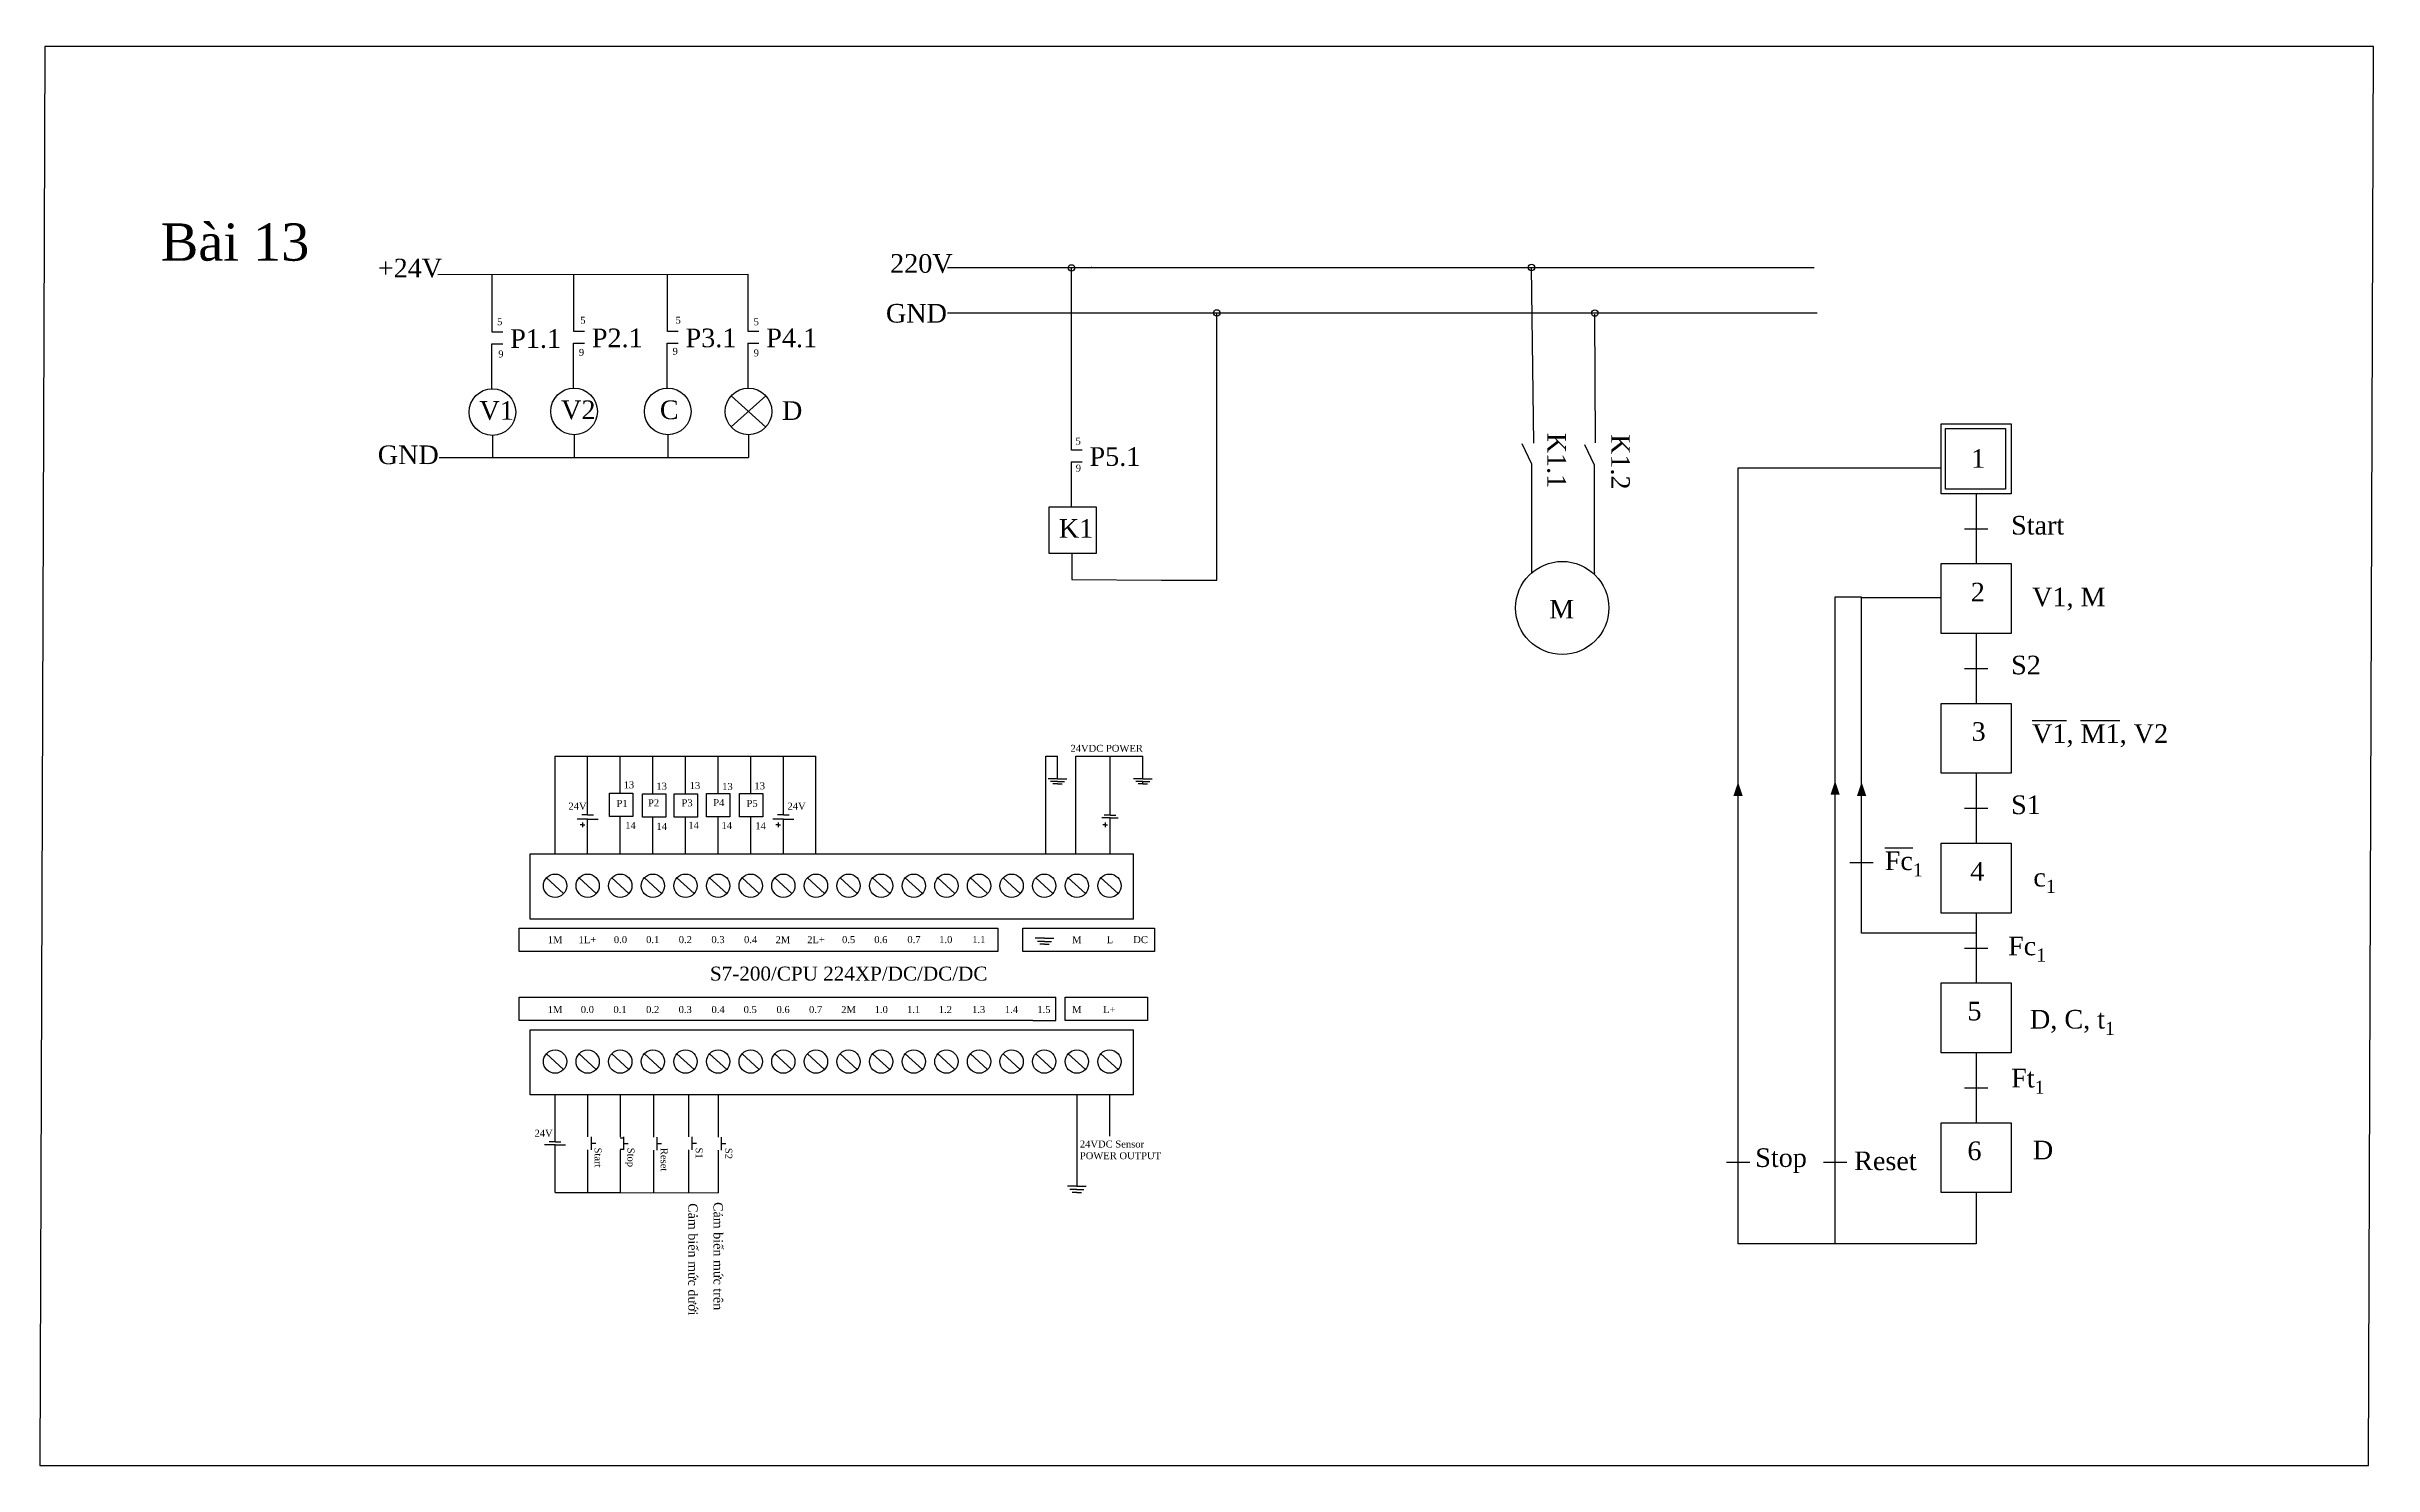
# Model space of a CAD drawing. Header units: inches. Extents: x -2563 to -558, y -1683 to -461.
# Drawn here: x -1560 to -561, y -1683 to -1074 of the extents above; entities that cross this region are included whole.
import ezdxf

# ---------------------------------------------------------------- set-up
doc = ezdxf.new("R2010")
doc.units = ezdxf.units.IN
doc.header["$MEASUREMENT"] = 0
doc.layers.add('PDF_Geometry', color=7, linetype='Continuous')

msp = doc.modelspace()

# ---------------------------------------------------------------- linework, layer by layer
for p, q in [((-1173.32, -1168.49), (-801.21, -1168.49)), ((-1120.12, -1222.23), (-1120.12, -1168.49)), ((-921.63, -1243.92), (-922.68, -1168.49)), ((-1392.07, -1171.44), (-1258.89, -1171.3)), ((-1368.82, -1196.29), (-1368.82, -1171.59)), ((-1333.76, -1196), (-1333.76, -1171.3)), ((-1293.54, -1196), (-1293.54, -1171.3)), ((-1258.89, -1196), (-1258.89, -1171.3)), ((-1173.37, -1187.99), (-800.06, -1187.99)), ((-1057.68, -1302.75), (-1057.68, -1187.99)), ((-895.17, -1243.77), (-895.49, -1188.43)), ((-1364.23, -1196.29), (-1368.82, -1196.29)), ((-1329.18, -1196), (-1333.76, -1196)), ((-1288.96, -1196), (-1293.54, -1196)), ((-1254.31, -1196), (-1258.89, -1196)), ((-1368.9, -1201.19), (-1364.24, -1201.19)), ((-1368.85, -1220.49), (-1368.85, -1201.19)), ((-1333.84, -1200.9), (-1329.18, -1200.9)), ((-1333.79, -1220.19), (-1333.79, -1200.9)), ((-1293.62, -1200.9), (-1288.96, -1200.9)), ((-1293.58, -1220.19), (-1293.58, -1200.9)), ((-1258.97, -1200.9), (-1254.31, -1200.9)), ((-1258.92, -1220.19), (-1258.92, -1200.9)), ((-1251.26, -1223.58), (-1266.22, -1236.89)), ((-1266.16, -1223.51), (-1251.33, -1236.96)), ((-1120.12, -1246.93), (-1120.12, -1222.23)), ((-1368.62, -1240.59), (-1368.62, -1250.35)), ((-1333.56, -1240.29), (-1333.56, -1250.06)), ((-1293.35, -1240.29), (-1293.35, -1250.06)), ((-1258.69, -1240.29), (-1258.69, -1250.06)), ((-1115.54, -1246.93), (-1120.12, -1246.93)), ((-922.43, -1252.88), (-926.58, -1244.1)), ((-895.51, -1253.33), (-899.66, -1244.54)), ((-1391.54, -1250.06), (-1258.69, -1250.06)), ((-1120.2, -1251.83), (-1115.54, -1251.83)), ((-1120.15, -1271.12), (-1120.15, -1251.83)), ((-922.43, -1299.55), (-922.43, -1252.88)), ((-895.51, -1300), (-895.51, -1253.33)), ((-833.95, -1587.61), (-833.95, -1254.52)), ((-833.95, -1254.52), (-746.76, -1254.52)), ((-731.76, -1265.6), (-731.76, -1295.6)), ((-736.76, -1280.6), (-726.76, -1280.6)), ((-1119.92, -1291.22), (-1119.89, -1302.41)), ((-731.76, -1295.6), (-731.76, -1295.6)), ((-1119.89, -1302.41), (-1081.48, -1302.75)), ((-1081.48, -1302.75), (-1057.68, -1302.75)), ((-792.28, -1587.61), (-792.28, -1309.86)), ((-792.28, -1309.86), (-780.91, -1309.86)), ((-780.91, -1317.95), (-780.91, -1310.11)), ((-780.91, -1310.11), (-746.76, -1310.11)), ((-780.91, -1454.26), (-780.91, -1317.95)), ((-731.76, -1325.6), (-731.76, -1355.6)), ((-736.76, -1340.6), (-726.76, -1340.6)), ((-731.76, -1355.6), (-731.76, -1355.6)), ((-1341.78, -1420.15), (-1341.78, -1378.28)), ((-1341.78, -1381.39), (-1341.78, -1378.28)), ((-1341.78, -1378.28), (-1229.78, -1378.28)), ((-1327.78, -1403.39), (-1327.78, -1378.28)), ((-1313.78, -1394.22), (-1313.78, -1378.28)), ((-1299.78, -1394.48), (-1299.78, -1378.28)), ((-1285.78, -1394.48), (-1285.78, -1378.28)), ((-1271.78, -1394.22), (-1271.78, -1378.28)), ((-1257.78, -1394.22), (-1257.78, -1378.28)), ((-1243.78, -1403.39), (-1243.78, -1378.28)), ((-1229.78, -1420.15), (-1229.78, -1378.28)), ((-1131.11, -1420.15), (-1131.11, -1378.28)), ((-1131.11, -1378.28), (-1126.11, -1378.28)), ((-1126.11, -1387.94), (-1126.11, -1378.28)), ((-1118.22, -1420.15), (-1118.22, -1378.28)), ((-1118.22, -1378.28), (-1089.5, -1378.28)), ((-1103.53, -1403.61), (-1103.53, -1378.28)), ((-1089.5, -1387.94), (-1089.5, -1378.28)), ((-1126.11, -1387.94), (-1130.11, -1387.94)), ((-1126.11, -1387.94), (-1122.11, -1387.94)), ((-1089.5, -1387.94), (-1093.5, -1387.94)), ((-1089.5, -1387.94), (-1085.5, -1387.94)), ((-731.76, -1385.6), (-731.76, -1415.6)), ((-1126.11, -1389.14), (-1129.11, -1389.14)), ((-1126.11, -1390.15), (-1128.11, -1390.15)), ((-1126.11, -1389.14), (-1123.11, -1389.14)), ((-1126.11, -1390.15), (-1124.11, -1390.15)), ((-1089.5, -1389.14), (-1092.5, -1389.14)), ((-1089.5, -1390.15), (-1091.5, -1390.15)), ((-1089.5, -1390.15), (-1089.5, -1389.14)), ((-1089.5, -1389.14), (-1086.5, -1389.14)), ((-1089.5, -1390.15), (-1087.5, -1390.15)), ((-1327.78, -1405.33), (-1332.28, -1405.33)), ((-1330.01, -1407.73), (-1331.01, -1407.73)), ((-1327.78, -1403.39), (-1330.28, -1403.39)), ((-1330.01, -1406.73), (-1330.01, -1408.73)), ((-1330.01, -1407.73), (-1329.01, -1407.73)), ((-1327.78, -1403.39), (-1325.28, -1403.39)), ((-1327.78, -1420.15), (-1327.78, -1405.33)), ((-1327.78, -1405.33), (-1323.28, -1405.33)), ((-1313.78, -1420.15), (-1313.78, -1404.22)), ((-1299.78, -1420.15), (-1299.78, -1404.47)), ((-1285.78, -1420.15), (-1285.78, -1404.47)), ((-1271.78, -1420.15), (-1271.78, -1404.21)), ((-1257.78, -1420.15), (-1257.78, -1404.21)), ((-1243.78, -1405.33), (-1248.28, -1405.33)), ((-1246.01, -1407.73), (-1247.01, -1407.73)), ((-1243.78, -1403.39), (-1246.28, -1403.39)), ((-1246.01, -1406.73), (-1246.01, -1408.73)), ((-1246.01, -1407.73), (-1245.01, -1407.73)), ((-1243.78, -1403.39), (-1241.28, -1403.39)), ((-1243.78, -1420.15), (-1243.78, -1405.33)), ((-1243.78, -1405.33), (-1239.28, -1405.33)), ((-1103.53, -1404.71), (-1107.03, -1404.71)), ((-1105.6, -1407.73), (-1106.6, -1407.73)), ((-1103.53, -1403.61), (-1106.03, -1403.61)), ((-1105.6, -1406.73), (-1105.6, -1408.73)), ((-1105.6, -1407.73), (-1104.6, -1407.73)), ((-1103.53, -1403.61), (-1101.03, -1403.61)), ((-1103.53, -1420.15), (-1103.53, -1404.71)), ((-1103.53, -1404.71), (-1100.03, -1404.71)), ((-736.76, -1400.6), (-726.76, -1400.6)), ((-731.76, -1415.6), (-731.76, -1415.6)), ((-1352.52, -1448.15), (-1352.52, -1420.15)), ((-1093.43, -1448.15), (-1093.43, -1420.15)), ((-785.91, -1423.91), (-775.91, -1423.91)), ((-1345.45, -1430.46), (-1338.1, -1437.25)), ((-1331.45, -1430.46), (-1324.1, -1437.25)), ((-1317.45, -1430.46), (-1310.1, -1437.25)), ((-1303.45, -1430.46), (-1296.1, -1437.25)), ((-1289.45, -1430.46), (-1282.1, -1437.25)), ((-1275.45, -1430.46), (-1268.1, -1437.25)), ((-1261.45, -1430.46), (-1254.1, -1437.25)), ((-1247.45, -1430.46), (-1240.1, -1437.25)), ((-1233.45, -1430.46), (-1226.1, -1437.25)), ((-1219.45, -1430.46), (-1212.1, -1437.25)), ((-1205.45, -1430.46), (-1198.1, -1437.25)), ((-1191.45, -1430.46), (-1184.1, -1437.25)), ((-1177.45, -1430.46), (-1170.1, -1437.25)), ((-1163.45, -1430.46), (-1156.1, -1437.25)), ((-1149.45, -1430.46), (-1142.1, -1437.25)), ((-1135.45, -1430.46), (-1128.1, -1437.25)), ((-1121.45, -1430.46), (-1114.1, -1437.25)), ((-1107.45, -1430.46), (-1100.1, -1437.25)), ((-731.76, -1445.6), (-731.76, -1475.6)), ((-1357.19, -1462.15), (-1357.19, -1452.15)), ((-1131.65, -1456.33), (-1135.65, -1456.33)), ((-1131.65, -1457.78), (-1134.65, -1457.78)), ((-1131.65, -1456.33), (-1127.65, -1456.33)), ((-1131.65, -1457.78), (-1128.65, -1457.78)), ((-731.76, -1454.26), (-780.91, -1454.26)), ((-1131.65, -1458.98), (-1133.65, -1458.99)), ((-1131.65, -1458.98), (-1129.65, -1458.99)), ((-736.76, -1460.6), (-726.76, -1460.6)), ((-731.76, -1475.6), (-731.76, -1475.6)), ((-1136.68, -1481.68), (-1126.78, -1481.68)), ((-1126.78, -1491.68), (-1126.78, -1481.68)), ((-1352.52, -1523.66), (-1352.52, -1495.66)), ((-1352.52, -1495.66), (-1093.43, -1495.66)), ((-1136.68, -1491.68), (-1126.78, -1491.68)), ((-1093.43, -1523.66), (-1093.43, -1495.66)), ((-1345.45, -1505.97), (-1338.1, -1512.76)), ((-1331.45, -1505.97), (-1324.1, -1512.76)), ((-1317.45, -1505.97), (-1310.1, -1512.76)), ((-1303.45, -1505.97), (-1296.1, -1512.76)), ((-1289.45, -1505.97), (-1282.1, -1512.76)), ((-1275.45, -1505.97), (-1268.1, -1512.76)), ((-1261.45, -1505.97), (-1254.1, -1512.76)), ((-1247.45, -1505.97), (-1240.1, -1512.76)), ((-1233.45, -1505.97), (-1226.1, -1512.76)), ((-1219.45, -1505.97), (-1212.1, -1512.76)), ((-1205.45, -1505.97), (-1198.1, -1512.76)), ((-1191.45, -1505.97), (-1184.1, -1512.76)), ((-1177.45, -1505.97), (-1170.1, -1512.76)), ((-1163.45, -1505.97), (-1156.1, -1512.76)), ((-1149.45, -1505.97), (-1142.1, -1512.76)), ((-1135.45, -1505.97), (-1128.1, -1512.76)), ((-1121.45, -1505.97), (-1114.1, -1512.76)), ((-1107.45, -1505.97), (-1100.1, -1512.76)), ((-731.76, -1505.6), (-731.76, -1535.6)), ((-1341.78, -1543.76), (-1341.78, -1523.66)), ((-1327.78, -1523.66), (-1327.78, -1541.6)), ((-1313.78, -1523.66), (-1313.78, -1541.6)), ((-1299.51, -1523.8), (-1299.51, -1541.74)), ((-1284.46, -1523.64), (-1284.46, -1541.59)), ((-1271.8, -1523.8), (-1271.8, -1541.74)), ((-1117.78, -1523.66), (-1117.78, -1562.87)), ((-1103.78, -1523.66), (-1103.78, -1541.42)), ((-736.76, -1520.6), (-726.76, -1520.6)), ((-731.76, -1535.6), (-731.76, -1535.6)), ((-731.76, -1535.6), (-731.76, -1535.6)), ((-1341.78, -1545.16), (-1346.28, -1545.16)), ((-1341.78, -1543.76), (-1344.28, -1543.76)), ((-1341.78, -1543.76), (-1339.28, -1543.76)), ((-1341.78, -1565.53), (-1341.78, -1545.16)), ((-1341.78, -1545.16), (-1337.28, -1545.16)), ((-1327.78, -1547.2), (-1327.78, -1565.53)), ((-1326.27, -1541.6), (-1326.27, -1547.2)), ((-1326.27, -1544.4), (-1324.27, -1544.4)), ((-1313.78, -1542.02), (-1312.37, -1542.02)), ((-1313.78, -1546.97), (-1312.37, -1546.97)), ((-1313.78, -1547.2), (-1313.78, -1565.53)), ((-1312.37, -1541.66), (-1312.37, -1547.27)), ((-1312.37, -1544.47), (-1310.37, -1544.47)), ((-1299.51, -1547.34), (-1299.51, -1565.67)), ((-1298.11, -1541.74), (-1298.11, -1547.34)), ((-1298.11, -1544.54), (-1296.11, -1544.54)), ((-1284.46, -1547.19), (-1284.46, -1565.52)), ((-1283.06, -1541.59), (-1283.06, -1547.19)), ((-1283.06, -1544.39), (-1281.06, -1544.39)), ((-1271.8, -1547.35), (-1271.8, -1565.67)), ((-1270.4, -1541.74), (-1270.4, -1547.35)), ((-1270.4, -1544.55), (-1268.4, -1544.55)), ((-838.95, -1552.56), (-828.95, -1552.56)), ((-797.28, -1552.56), (-787.28, -1552.56)), ((-1341.78, -1565.53), (-1313.78, -1565.53)), ((-1313.78, -1565.53), (-1271.8, -1565.67)), ((-1117.78, -1562.87), (-1121.78, -1562.87)), ((-1117.78, -1564.33), (-1120.78, -1564.33)), ((-1117.78, -1565.53), (-1119.78, -1565.53)), ((-1117.78, -1562.87), (-1113.78, -1562.87)), ((-1117.78, -1564.33), (-1114.78, -1564.33)), ((-1117.78, -1565.53), (-1115.78, -1565.53)), ((-731.76, -1565.6), (-731.76, -1587.61)), ((-816.32, -1587.61), (-833.95, -1587.61)), ((-731.76, -1587.61), (-816.32, -1587.61))]:
    msp.add_line(p, q)
for points in [[(-1562.89, -1682.74), (-563.27, -1682.74), (-561.19, -1073.61), (-1560.81, -1073.61)], [(-746.76, -1235.6), (-716.76, -1235.6), (-716.76, -1265.6), (-746.76, -1265.6)], [(-744.84, -1237.6), (-719.1, -1237.6), (-719.1, -1263.66), (-744.84, -1263.66)], [(-1129.64, -1271.19), (-1109.53, -1271.19), (-1109.53, -1291.19), (-1129.64, -1291.19)], [(-746.76, -1295.6), (-716.76, -1295.6), (-716.76, -1325.6), (-746.76, -1325.6)], [(-746.76, -1355.6), (-716.76, -1355.6), (-716.76, -1385.6), (-746.76, -1385.6)], [(-1318.43, -1394.19), (-1308.43, -1394.19), (-1308.43, -1404.19), (-1318.43, -1404.19)], [(-1304.28, -1394.39), (-1294.28, -1394.39), (-1294.28, -1404.39), (-1304.28, -1404.39)], [(-1290.65, -1394.46), (-1280.65, -1394.46), (-1280.65, -1404.46), (-1290.65, -1404.46)], [(-1276.82, -1394.22), (-1266.82, -1394.22), (-1266.82, -1404.22), (-1276.82, -1404.22)], [(-1262.56, -1394.23), (-1252.56, -1394.23), (-1252.56, -1404.23), (-1262.56, -1404.23)], [(-746.76, -1415.6), (-716.76, -1415.6), (-716.76, -1445.6), (-746.76, -1445.6)], [(-1140.93, -1452.15), (-1084.45, -1452.15), (-1084.45, -1462.15), (-1140.93, -1462.15)], [(-746.76, -1475.6), (-716.76, -1475.6), (-716.76, -1505.6), (-746.76, -1505.6)], [(-1122.78, -1481.68), (-1087.43, -1481.68), (-1087.43, -1491.68), (-1122.78, -1491.68)], [(-746.76, -1535.6), (-716.76, -1535.6), (-716.76, -1565.6), (-746.76, -1565.6)]]:
    msp.add_lwpolyline(points, close=True)
for points in [[(-833.95, -1389.3, 0, 4, 0), (-833.95, -1395.3, 4, 4, 0), (-833.95, -1395.3, 4, 4, 0)], [(-792.28, -1388.79, 0, 4, 0), (-792.28, -1394.79, 4, 4, 0), (-792.28, -1394.79, 4, 4, 0)], [(-780.91, -1389.3, 0, 4, 0), (-780.91, -1395.3, 4, 4, 0), (-780.91, -1395.3, 4, 4, 0)]]:
    msp.add_lwpolyline(points, format="xyseb")
for points in [[(-1352.52, -1420.15), (-1093.43, -1420.15)], [(-1093.43, -1448.15), (-1352.52, -1448.15)], [(-1357.19, -1452.15), (-1151.69, -1452.15), (-1151.69, -1462.15), (-1357.19, -1462.15)], [(-1136.68, -1491.68), (-1357.19, -1491.68), (-1357.19, -1481.68), (-1136.68, -1481.68)], [(-1093.43, -1523.66), (-1352.52, -1523.66)]]:
    msp.add_lwpolyline(points)
for centre, radius in [((-1120.12, -1168.66), 1.39), ((-922.65, -1168.47), 1.39), ((-1057.68, -1187.99), 1.39), ((-895.46, -1188.02), 1.39), ((-1368.67, -1230.53), 10.01), ((-1333.62, -1230.23), 10.01), ((-1293.4, -1230.23), 10.01), ((-1258.74, -1230.23), 10.01), ((-909.42, -1314.63), 20), ((-1341.78, -1433.86), 5), ((-1327.78, -1433.86), 5), ((-1313.78, -1433.86), 5), ((-1299.78, -1433.86), 5), ((-1285.78, -1433.86), 5), ((-1271.78, -1433.86), 5), ((-1257.78, -1433.86), 5), ((-1243.78, -1433.86), 5), ((-1229.78, -1433.86), 5), ((-1215.78, -1433.86), 5), ((-1201.78, -1433.86), 5), ((-1187.78, -1433.86), 5), ((-1173.78, -1433.86), 5), ((-1159.78, -1433.86), 5), ((-1145.78, -1433.86), 5), ((-1131.78, -1433.86), 5), ((-1117.78, -1433.86), 5), ((-1103.78, -1433.86), 5), ((-1341.78, -1509.36), 5), ((-1327.78, -1509.36), 5), ((-1313.78, -1509.36), 5), ((-1299.78, -1509.36), 5), ((-1285.78, -1509.36), 5), ((-1271.78, -1509.36), 5), ((-1257.78, -1509.36), 5), ((-1243.78, -1509.36), 5), ((-1229.78, -1509.36), 5), ((-1215.78, -1509.36), 5), ((-1201.78, -1509.36), 5), ((-1187.78, -1509.36), 5), ((-1173.78, -1509.36), 5), ((-1159.78, -1509.36), 5), ((-1145.78, -1509.36), 5), ((-1131.78, -1509.36), 5), ((-1117.78, -1509.36), 5), ((-1103.78, -1509.36), 5)]:
    msp.add_circle(centre, radius)
for p in [(-1111.5, -1168.49), (-1111.5, -1168.49), (-1111.48, -1168.49), (-922.43, -1299.55), (-895.51, -1299.55)]:
    msp.add_point(p)
at = {"color": 1}
msp.add_point((-1111.5, -1168.49), dxfattribs=at)
at = {"layer": 'PDF_Geometry', "lineweight": 25}
msp.add_circle((-1341.7, -1420.08), 0.0738, dxfattribs=at)

# ---------------------------------------------------------------- texts
for s, insert, char_height, width, attachment_point in [('{\\fTimes New Roman|b0|i0|c0|p18;\\H2x;Bài 13}', (-1511.03, -1149.53), 8, 82.3273, 1), ('{\\fTimes New Roman|b0|i0|c0|p18;+24V}', (-1417.88, -1164.71), 8, 3.3725, 1), ('{\\fTimes New Roman|b0|i0|c0|p18;220V}', (-1197.95, -1162.72), 8, 3.3725, 1), ('{\\fTimes New Roman|b0|i0|c0|p18;GND}', (-1199.73, -1184.11), 8, 3.3725, 1), ('{\\fTimes New Roman|b0|i0|c0|p18;5}', (-1366.66, -1190.23), 3, 3.3725, 1), ('{\\fTimes New Roman|b0|i0|c0|p18;P1.1}', (-1361.03, -1194.97), 8, 3.3725, 1), ('{\\fTimes New Roman|b0|i0|c0|p18;5}', (-1330.96, -1189.6), 3, 3.3725, 1), ('{\\fTimes New Roman|b0|i0|c0|p18;P2.1}', (-1325.98, -1194.68), 8, 3.3725, 1), ('{\\fTimes New Roman|b0|i0|c0|p18;5}', (-1290.07, -1189.6), 3, 3.3725, 1), ('{\\fTimes New Roman|b0|i0|c0|p18;P3.1}', (-1285.76, -1194.68), 8, 3.3725, 1), ('{\\fTimes New Roman|b0|i0|c0|p18;5}', (-1256.53, -1190.25), 3, 3.3725, 1), ('{\\fTimes New Roman|b0|i0|c0|p18;P4.1}', (-1251.11, -1194.68), 8, 3.3725, 1), ('{\\fTimes New Roman|b0|i0|c0|p18;9}', (-1366.16, -1204.08), 3, 3.3725, 1), ('{\\fTimes New Roman|b0|i0|c0|p18;9}', (-1331.57, -1203.4), 3, 3.3725, 1), ('{\\fTimes New Roman|b0|i0|c0|p18;9}', (-1291.34, -1202.95), 3, 3.3725, 1), ('{\\fTimes New Roman|b0|i0|c0|p18;9}', (-1256.52, -1203.63), 3, 3.3725, 1), ('{\\f.VnTime|b0|i0|c0|p34;V1}', (-1374.22, -1225.84), 8, 3.3725, 1), ('{\\f.VnTime|b0|i0|c0|p34;V2}', (-1339.17, -1225.55), 8, 3.3725, 1), ('{\\f.VnTime|b0|i0|c0|p34;C}', (-1296.78, -1225.55), 8, 3.3725, 1), ('\\A1;{\\f.VnTime|b0|i0|c0|p34;D}', (-1244.35, -1225.88), 8, 3.3725, 1), ('{\\fTimes New Roman|b0|i0|c0|p18;GND}', (-1417.88, -1244.87), 8, 3.3725, 1), ('{\\fTimes New Roman|b0|i0|c0|p18;5}', (-1118.33, -1241.5), 3, 3.3725, 1), ('{\\fTimes New Roman|b0|i0|c0|p18;P5.1}', (-1112.34, -1245.61), 8, 3.3725, 1), ('{\\f.VnTime|b0|i0|c0|p34;1}', (-733.9, -1246.46), 8, 3.3725, 1), ('{\\fTimes New Roman|b0|i0|c0|p18;9}', (-1118.27, -1253.08), 3, 3.3725, 1), ('{\\f.VnTime|b0|i0|c0|p34;K1}', (-1125.53, -1276.48), 8, 3.3725, 1), ('{\\f.VnTime|b0|i0|c0|p34;Start}', (-716.74, -1275.11), 8, 3.3725, 1), ('{\\f.VnTime|b0|i0|c0|p34;2}', (-734.05, -1303.81), 8, 3.3725, 1), ('{\\f.VnTime|b0|i0|c0|p34;V1, M}', (-707.73, -1305.9), 8, 50.4099, 1), ('{\\f.VnTime|b0|i0|c0|p34;M}', (-914.99, -1311.14), 8, 3.3725, 1), ('{\\f.VnTime|b0|i0|c0|p34;S2}', (-716.74, -1335.11), 8, 3.3725, 1), ('{\\f.VnTime|b0|i0|c0|p34;3}', (-733.7, -1363.66), 8, 3.3725, 1), ('{\\f.VnTime|b0|i0|c0|p34;\\OV1\\o, \\OM1\\o, V2}', (-707.73, -1364.56), 8, 59.4299, 1), ('{\\fTimes New Roman|b0|i0|c0|p18;24VDC POWER}', (-1120.54, -1373.38), 3, 38.5624, 1), ('{\\fTimes New Roman|b0|i0|c0|p18;24V}', (-1336.04, -1398.21), 3, 8.7151, 1), ('{\\fTimes New Roman|b0|i0|c0|p18;P1}', (-1315.4, -1397.03), 3, 3.3725, 1), ('{\\fTimes New Roman|b0|i0|c0|p18;13}', (-1312.33, -1389.05), 3, 3.3725, 1), ('{\\fTimes New Roman|b0|i0|c0|p18;P2}', (-1301.87, -1396.78), 3, 3.3725, 1), ('{\\fTimes New Roman|b0|i0|c0|p18;13}', (-1298.28, -1389.62), 3, 3.3725, 1), ('{\\fTimes New Roman|b0|i0|c0|p18;P3}', (-1287.5, -1396.78), 3, 3.3725, 1), ('{\\fTimes New Roman|b0|i0|c0|p18;13}', (-1283.98, -1389.35), 3, 3.3725, 1), ('{\\fTimes New Roman|b0|i0|c0|p18;P4}', (-1273.89, -1396.7), 3, 3.3725, 1), ('{\\fTimes New Roman|b0|i0|c0|p18;13}', (-1270.04, -1389.74), 3, 3.3725, 1), ('{\\fTimes New Roman|b0|i0|c0|p18;P5}', (-1259.6, -1397.03), 3, 3.3725, 1), ('{\\fTimes New Roman|b0|i0|c0|p18;13}', (-1256.17, -1389.47), 3, 3.3725, 1), ('{\\fTimes New Roman|b0|i0|c0|p18;24V}', (-1242, -1398.21), 3, 8.7151, 1), ('{\\f.VnTime|b0|i0|c0|p34;S1}', (-716.74, -1395.11), 8, 3.3725, 1), ('{\\fTimes New Roman|b0|i0|c0|p18;14}', (-1311.64, -1406.5), 3, 3.3725, 1), ('{\\fTimes New Roman|b0|i0|c0|p18;14}', (-1298.25, -1406.88), 3, 3.3725, 1), ('{\\fTimes New Roman|b0|i0|c0|p18;14}', (-1284.55, -1406.43), 3, 3.3725, 1), ('{\\fTimes New Roman|b0|i0|c0|p18;14}', (-1270.31, -1406.52), 3, 3.3725, 1), ('{\\fTimes New Roman|b0|i0|c0|p18;14}', (-1255.81, -1406.61), 3, 3.3725, 1), ('\\A1;{\\f.VnTime|b0|i0|c0|p34;\\OFc\\H0.7x;\\o\\S^ 1;}', (-770.98, -1419.16), 8, 3.3725, 1), ('{\\f.VnTime|b0|i0|c0|p34;4}', (-734.28, -1423.66), 8, 3.3725, 1), ('\\A1;{\\f.VnTime|b0|i0|c0|p34;c\\H0.7x;\\S^ 1;}', (-707.18, -1426.21), 8, 50.4099, 1), ('{\\fTimes New Roman|b0|i0|c0|p18;1M}', (-1341.78, -1457.03), 3, 10, 5), ('{\\fTimes New Roman|b0|i0|c0|p18;1L+}', (-1327.89, -1457.03), 3, 10, 5), ('{\\fTimes New Roman|b0|i0|c0|p18;0.0}', (-1313.7, -1457.03), 3, 10, 5), ('{\\fTimes New Roman|b0|i0|c0|p18;0.1}', (-1299.86, -1457.03), 3, 10, 5), ('{\\fTimes New Roman|b0|i0|c0|p18;0.2}', (-1285.85, -1457.03), 3, 10, 5), ('{\\fTimes New Roman|b0|i0|c0|p18;0.3}', (-1271.83, -1457.03), 3, 10, 5), ('{\\fTimes New Roman|b0|i0|c0|p18;0.4}', (-1257.82, -1457.03), 3, 10, 5), ('{\\fTimes New Roman|b0|i0|c0|p18;2M}', (-1243.98, -1457.03), 3, 10, 5), ('{\\fTimes New Roman|b0|i0|c0|p18;2L+}', (-1229.77, -1457.03), 3, 10, 5), ('{\\fTimes New Roman|b0|i0|c0|p18;0.5}', (-1215.75, -1457.03), 3, 10, 5), ('{\\fTimes New Roman|b0|i0|c0|p18;0.6}', (-1201.91, -1457.03), 3, 10, 5), ('{\\fTimes New Roman|b0|i0|c0|p18;0.7}', (-1187.72, -1457.03), 3, 10, 5), ('{\\fTimes New Roman|b0|i0|c0|p18;1.0}', (-1174.06, -1457.03), 3, 10, 5), ('{\\fTimes New Roman|b0|i0|c0|p18;1.1}', (-1159.86, -1457.03), 3, 10, 5), ('{\\fTimes New Roman|b0|i0|c0|p18;M}', (-1117.79, -1457.03), 3, 10, 5), ('{\\fTimes New Roman|b0|i0|c0|p18;L}', (-1103.58, -1457.03), 3, 10, 5), ('{\\fTimes New Roman|b0|i0|c0|p18;DC}', (-1090.43, -1457.03), 3, 10, 5), ('\\A1;{\\f.VnTime|b0|i0|c0|p34;Fc\\H0.7x;\\S^ 1;}', (-718.04, -1455.72), 8, 3.3725, 1), ('{\\fTimes New Roman|b0|i0|c0|p18;S7-200/CPU 224XP/DC/DC/DC}', (-1275.27, -1468.59), 6, 127.3313, 1), ('{\\fTimes New Roman|b0|i0|c0|p18;1M}', (-1341.78, -1487.04), 3, 10, 5), ('{\\fTimes New Roman|b0|i0|c0|p18;1M}', (-1341.78, -1487.04), 3, 10, 5), ('{\\fTimes New Roman|b0|i0|c0|p18;0.0}', (-1327.91, -1487.04), 3, 10, 5), ('{\\fTimes New Roman|b0|i0|c0|p18;0.1}', (-1313.89, -1487.04), 3, 10, 5), ('{\\fTimes New Roman|b0|i0|c0|p18;0.2}', (-1299.86, -1487.04), 3, 10, 5), ('{\\fTimes New Roman|b0|i0|c0|p18;0.3}', (-1285.9, -1487.04), 3, 10, 5), ('{\\fTimes New Roman|b0|i0|c0|p18;0.4}', (-1271.79, -1487.04), 3, 10, 5), ('{\\fTimes New Roman|b0|i0|c0|p18;0.5}', (-1257.99, -1487.04), 3, 10, 5), ('{\\fTimes New Roman|b0|i0|c0|p18;0.6}', (-1243.87, -1487.04), 3, 10, 5), ('{\\fTimes New Roman|b0|i0|c0|p18;0.7}', (-1229.92, -1487.04), 3, 10, 5), ('{\\fTimes New Roman|b0|i0|c0|p18;2M}', (-1215.81, -1487.04), 3, 10, 5), ('{\\fTimes New Roman|b0|i0|c0|p18;1.0}', (-1201.74, -1487.04), 3, 10, 5), ('{\\fTimes New Roman|b0|i0|c0|p18;1.1}', (-1187.88, -1487.04), 3, 10, 5), ('{\\fTimes New Roman|b0|i0|c0|p18;1.2}', (-1174.23, -1487.04), 3, 10, 5), ('{\\fTimes New Roman|b0|i0|c0|p18;1.3}', (-1159.94, -1487.04), 3, 10, 5), ('{\\fTimes New Roman|b0|i0|c0|p18;1.4}', (-1145.86, -1487.04), 3, 10, 5), ('{\\fTimes New Roman|b0|i0|c0|p18;1.5}', (-1131.92, -1487.04), 3, 10, 5), ('{\\fTimes New Roman|b0|i0|c0|p18;M}', (-1117.78, -1487.04), 3, 10, 5), ('{\\fTimes New Roman|b0|i0|c0|p18;L+}', (-1103.85, -1487.04), 3, 10, 5), ('{\\f.VnTime|b0|i0|c0|p34;5}', (-735.49, -1483.66), 8, 3.3725, 1), ('\\A1;{\\f.VnTime|b0|i0|c0|p34;D, C, t\\H0.7x;\\S^ 1;}', (-708.64, -1487.18), 8, 50.4099, 1), ('\\A1;{\\f.VnTime|b0|i0|c0|p34;Ft\\H0.7x;\\S^ 1;}', (-716.7, -1512.45), 8, 3.3725, 1), ('{\\fTimes New Roman|b0|i0|c0|p18;24V}', (-1350.6, -1538.62), 3, 8.7151, 1), ('{\\fTimes New Roman|b0|i0|c0|p18;24VDC Sensor\\PPOWER OUTPUT}', (-1116.5, -1543.26), 3, 35.6141, 1), ('{\\f.VnTime|b0|i0|c0|p34;Stop}', (-826.57, -1546.59), 8, 3.3725, 1), ('{\\f.VnTime|b0|i0|c0|p34;Reset}', (-784.12, -1547.97), 8, 3.3725, 1), ('{\\f.VnTime|b0|i0|c0|p34;6}', (-735.49, -1543.66), 8, 3.3725, 1), ('\\A1;{\\f.VnTime|b0|i0|c0|p34;D}', (-707.4, -1543.33), 8, 3.3725, 1)]:
    msp.add_mtext(s, dxfattribs=dict(insert=insert, char_height=char_height, width=width, attachment_point=attachment_point))
at = {"attachment_point": 1, "rotation": 270}
for s, insert, char_height, width in [('{\\f.VnTime|b0|i0|c0|p34;K1.1}', (-907.8, -1239.38), 8, 3.3725), ('{\\f.VnTime|b0|i0|c0|p34;K1.2}', (-880.41, -1239.96), 8, 3.3725), ('{\\fTimes New Roman|b0|i0|c0|p18;Start}', (-1321.8, -1546.26), 3, 6.8323), ('{\\fTimes New Roman|b0|i0|c0|p18;Stop}', (-1307.68, -1546.33), 3, 6.8323), ('{\\fTimes New Roman|b0|i0|c0|p18;Reset}', (-1293.42, -1546.41), 3, 6.8323), ('{\\fTimes New Roman|b0|i0|c0|p18;S1}', (-1278.37, -1546.26), 3, 6.8323), ('{\\fTimes New Roman|b0|i0|c0|p18;S2}', (-1265.71, -1546.41), 3, 6.8323), ('{\\fTimes New Roman|b0|i0|c0|p18;Cảm biến mức dưới}', (-1280.59, -1570.17), 4, 53.5158), ('{\\fTimes New Roman|b0|i0|c0|p18;Cảm biến mức trên}', (-1269.74, -1569.69), 4, 57.0244)]:
    msp.add_mtext(s, dxfattribs=dict(at, insert=insert, char_height=char_height, width=width))

doc.saveas('drawing.dxf')
